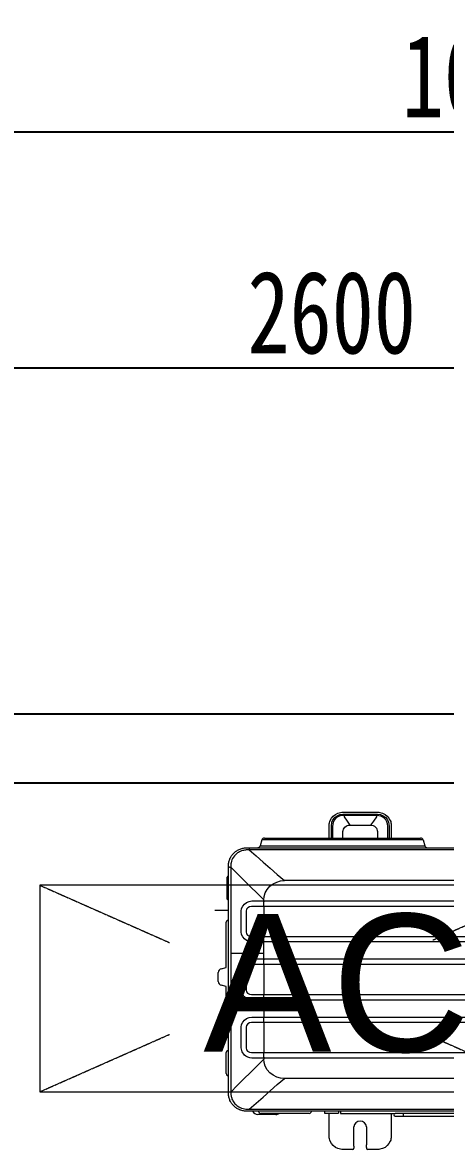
# Model space of a CAD drawing. Header units: millimetres. Extents: x -297 to 39764, y -29258 to 20315.
# Drawn here: x 11328 to 11943, y 14880 to 16518 of the extents above; entities that cross this region are included whole.
import ezdxf

# ---------------------------------------------------------------- set-up
doc = ezdxf.new("R2010")
doc.units = ezdxf.units.MM
doc.linetypes.add('DASH', pattern=[0.35, 0.25, -0.1])
doc.layers.get('Defpoints').update_dxf_attribs({"color": 250})
for name, color, linetype in [('.ZT-空调.检修口', 52, 'Continuous'), ('P-轴号.索引', 53, 'Continuous'), ('WINDOW', 4, 'Continuous')]:
    doc.layers.add(name, color=color, linetype=linetype)
doc.layers.add('ACS_DLJ_SWJ', color=9, linetype='Continuous', lineweight=0)
doc.layers.add('通风道', color=251, linetype='Continuous', lineweight=18)
doc.styles.get("Standard").update_dxf_attribs({"font": 'arial.ttf'})
doc.styles.add('文字样式', font='', dxfattribs={"width": 0.75})
doc.styles.get('文字样式').set_extended_font_data('SimSun')
doc.dimstyles.new('沈阳府1-40(轴距)', dxfattribs={"dimscale": 40, "dimtxt": 3, "dimasz": 1, "dimexe": 0.8, "dimexo": 1, "dimgap": 0.5, "dimtad": 1, "dimdec": 0, "dimrnd": 5, "dimtxsty": '文字样式', "dimblk": 'ARCHTICK', "dimcen": 1, "dimdle": 0.55, "dimclrd": 252, "dimclre": 252, "dimclrt": 53, "dimadec": 0, "dimazin": 0, "dimtfac": 1, "dimtdec": 0, "dimtix": 1, "dimtmove": 2, "dimatfit": 3, "dimfxl": 3, "dimfxlon": 1, "dimarcsym": 0})

# ---------------------------------------------------------------- blocks, each defined once
blk = doc.blocks.new('_ArchTick')
at = {"color": 0, "linetype": 'ByBlock', "const_width": 0.4}
blk.add_lwpolyline([(-0.5, -0.5), (0.5, 0.5)], dxfattribs=at)
blk = doc.blocks.new('*D94')
at = {"layer": 'Defpoints', "color": 0, "transparency": 16777216}
for p in [(17487.5, 16358.8), (6577.5, 16015.6), (17487.5, 15659.4)]:
    blk.add_point(p, dxfattribs=at)
at = {"layer": 'P-轴号.索引', "color": 252, "lineweight": -2, "transparency": 16777216}
for p, q in [((6577.5, 16238.8), (6577.5, 16390.8)), ((17487.5, 16238.8), (17487.5, 16390.8)), ((6555.5, 16358.8), (17509.5, 16358.8))]:
    blk.add_line(p, q, dxfattribs=at)
at = {"layer": 'P-轴号.索引', "color": 252, "lineweight": -2, "transparency": 16777216, "xscale": 40, "yscale": 40, "zscale": 40, "rotation": 180}
blk.add_blockref('_ArchTick', (6577.5, 16358.8), dxfattribs=at)
at = {"layer": 'P-轴号.索引', "color": 252, "lineweight": -2, "transparency": 16777216, "xscale": 40, "yscale": 40, "zscale": 40}
blk.add_blockref('_ArchTick', (17487.5, 16358.8), dxfattribs=at)
at = {"layer": 'P-轴号.索引', "color": 53, "transparency": 16777216, "insert": (12032.5, 16438.8), "char_height": 120, "attachment_point": 5, "style": '文字样式'}
blk.add_mtext('10910', dxfattribs=at)
blk = doc.blocks.new('*U4')
at = {"layer": '通风道', "linetype": 'DASH', "extrusion": (-0.00549, -0.003529, 0.999979)}
for p, q in [((0, 300, -2.7), (188.5, 216.6, -1.8)), ((571.2, 220.5, 0.1), (750, 300, 1.5)), ((0, 0, -3.7), (188.5, 83.4, -2.3)), ((571.2, 79.5, -0.4), (750, 0, 0.4))]:
    blk.add_line(p, q, dxfattribs=at)
at = {"layer": '通风道', "extrusion": (-0.00549, -0.003529, 0.999979), "elevation": -3.7}
blk.add_lwpolyline([(0, 0), (750, 0), (750, 300), (0, 300)], close=True, dxfattribs=at)
at = {"layer": '通风道'}
blk.add_text('AC', height=200, rotation=0.0004, dxfattribs=at).set_placement((237.5, 58.2))
blk = doc.blocks.new('*D81')
at = {"layer": 'Defpoints', "color": 0, "transparency": 16777216}
for p in [(13077.5, 16015.6), (10477.5, 15653.5), (13077.5, 15653.5)]:
    blk.add_point(p, dxfattribs=at)
at = {"layer": 'P-轴号.索引', "color": 252, "lineweight": -2, "transparency": 16777216}
for p, q in [((10477.5, 15895.6), (10477.5, 16047.6)), ((13077.5, 15895.6), (13077.5, 16047.6)), ((10455.5, 16015.6), (13099.5, 16015.6))]:
    blk.add_line(p, q, dxfattribs=at)
at = {"layer": 'P-轴号.索引', "color": 252, "lineweight": -2, "transparency": 16777216, "xscale": 40, "yscale": 40, "zscale": 40, "rotation": 180}
blk.add_blockref('_ArchTick', (10477.5, 16015.6), dxfattribs=at)
at = {"layer": 'P-轴号.索引', "color": 252, "lineweight": -2, "transparency": 16777216, "xscale": 40, "yscale": 40, "zscale": 40}
blk.add_blockref('_ArchTick', (13077.5, 16015.6), dxfattribs=at)
at = {"layer": 'P-轴号.索引', "color": 53, "transparency": 16777216, "insert": (11777.5, 16095.6), "char_height": 120, "attachment_point": 5, "style": '文字样式'}
blk.add_mtext('2600', dxfattribs=at)
blk = doc.blocks.new('海龍01290000')
at = {"layer": 'ACS_DLJ_SWJ', "color": 250, "lineweight": 5}
for p, q in [((-1554.6, -477.4, 0), (-1552, -474.4, 0)), ((-1552, -474.4, 0), (-1548.8, -472, 0)), ((-1549.8, -476.4, 0), (-1546.3, -473.9, 0)), ((-1548.8, -472, 0), (-1545.2, -470.2, 0)), ((-1546.3, -473.9, 0), (-1542.2, -472.3, 0)), ((-1541.7, -474.1, 0), (-1545.3, -475.5, 0)), ((-1545.2, -470.2, 0), (-1543.3, -469.6, 0)), ((-1543.3, -469.6, 0), (-1541.4, -469.2, 0)), ((-1542.2, -472.3, 0), (-1537.8, -471.8, 0)), ((-1537.8, -473.6, 0), (-1541.7, -474.1, 0)), ((-1541.4, -469.2, 0), (-1539.6, -469, 0)), ((-1539.6, -469, 0), (-1537.8, -468.9, 0)), ((-1537.8, -468.9, 0), (-1487.7, -468.9, 0)), ((-1537.8, -471.8, 0), (-1537, -471.8, 0)), ((-1537, -473.6, 0), (-1537.8, -473.6, 0)), ((-1537, -471.8, 0), (-1536.2, -471.8, 0)), ((-1536.2, -473.6, 0), (-1537, -473.6, 0)), ((-1536.2, -471.8, 0), (-1530.7, -471.8, 0)), ((-1536.2, -471.9, 0), (-1536.2, -471.8, 0)), ((-1536.2, -472.2, 0), (-1536.2, -471.9, 0)), ((-1536.2, -471.9, 0), (-1536.2, -471.9, 0)), ((-1536.2, -472.5, 0), (-1536.2, -472.2, 0)), ((-1536.2, -472.8, 0), (-1536.2, -472.5, 0)), ((-1536.2, -473, 0), (-1536.2, -472.8, 0)), ((-1536.2, -473.2, 0), (-1536.2, -473, 0)), ((-1536.2, -473.4, 0), (-1536.2, -473.2, 0)), ((-1536.2, -473.5, 0), (-1536.2, -473.4, 0)), ((-1536.2, -473.6, 0), (-1536.2, -473.5, 0)), ((-1522.8, -473.6, 0), (-1536.2, -473.6, 0)), ((-1536.2, -473.6, 0), (-1536.2, -473.6, 0)), ((-1536.2, -473.6, 0), (-1536.2, -473.7, 0)), ((-1536.2, -473.7, 0), (-1536.2, -473.8, 0)), ((-1536.2, -473.8, 0), (-1536.2, -474.1, 0)), ((-1536.2, -474.1, 0), (-1536.2, -474.4, 0)), ((-1536.2, -474.4, 0), (-1536.2, -474.8, 0)), ((-1536.2, -474.8, 0), (-1536.2, -475.3, 0)), ((-1530.7, -471.8, 0), (-1525.2, -471.8, 0)), ((-1525.2, -471.8, 0), (-1507.2, -471.8, 0)), ((-1509.3, -473.6, 0), (-1522.8, -473.6, 0)), ((-1501.3, -473.6, 0), (-1509.3, -473.6, 0)), ((-1507.2, -471.8, 0), (-1489.3, -471.8, 0)), ((-1493.3, -473.6, 0), (-1501.3, -473.6, 0)), ((-1491.3, -473.6, 0), (-1493.3, -473.6, 0)), ((-1489.3, -473.6, 0), (-1491.3, -473.6, 0)), ((-1489.3, -471.8, 0), (-1488.5, -471.8, 0)), ((-1489.3, -471.9, 0), (-1489.3, -471.8, 0)), ((-1489.3, -472.2, 0), (-1489.3, -471.9, 0)), ((-1489.3, -471.9, 0), (-1489.3, -471.9, 0)), ((-1489.3, -472.5, 0), (-1489.3, -472.2, 0)), ((-1489.3, -472.8, 0), (-1489.3, -472.5, 0)), ((-1489.3, -473, 0), (-1489.3, -472.8, 0)), ((-1489.3, -473.2, 0), (-1489.3, -473, 0)), ((-1489.3, -473.4, 0), (-1489.3, -473.2, 0)), ((-1489.3, -473.5, 0), (-1489.3, -473.4, 0)), ((-1489.3, -473.6, 0), (-1489.3, -473.5, 0)), ((-1489.3, -473.6, 0), (-1489.3, -473.6, 0)), ((-1489.3, -473.6, 0), (-1489.3, -473.7, 0)), ((-1489.3, -473.7, 0), (-1489.3, -473.8, 0)), ((-1489.3, -473.8, 0), (-1489.3, -474.1, 0)), ((-1489.3, -474.1, 0), (-1489.3, -474.4, 0)), ((-1489.3, -474.4, 0), (-1489.3, -474.8, 0)), ((-1489.3, -474.8, 0), (-1489.3, -475.3, 0)), ((-1488.5, -471.8, 0), (-1487.7, -471.8, 0)), ((-1487.7, -468.9, 0), (-1485.9, -469, 0)), ((-1487.7, -471.8, 0), (-1483.3, -472.3, 0)), ((-1485.9, -469, 0), (-1484.1, -469.2, 0)), ((-1484.1, -469.2, 0), (-1482.2, -469.6, 0)), ((-1483.3, -472.3, 0), (-1479.2, -473.9, 0)), ((-1482.2, -469.6, 0), (-1480.3, -470.2, 0)), ((-1480.3, -470.2, 0), (-1476.7, -472, 0)), ((-1479.2, -473.9, 0), (-1475.7, -476.4, 0)), ((-1476.7, -472, 0), (-1473.5, -474.4, 0)), ((-1473.5, -474.4, 0), (-1470.9, -477.4, 0)), ((-1557.8, -485.9, 0), (-1557.5, -484.2, 0)), ((-1557.8, -487.6, 0), (-1557.8, -485.9, 0)), ((-1557.8, -506.4, 0), (-1557.8, -487.6, 0)), ((-1557.5, -484.2, 0), (-1557.1, -482.5, 0)), ((-1557.1, -482.5, 0), (-1556.4, -480.7, 0)), ((-1556.4, -480.7, 0), (-1554.6, -477.4, 0)), ((-1554.7, -489.1, 0), (-1554.2, -483.5, 0)), ((-1554.7, -496.3, 0), (-1554.7, -489.1, 0)), ((-1554.2, -483.5, 0), (-1552.5, -479.7, 0)), ((-1552.2, -484, 0), (-1552.8, -489.1, 0)), ((-1552.8, -489.1, 0), (-1552.8, -491, 0)), ((-1552.8, -491, 0), (-1552.8, -492.9, 0)), ((-1552.5, -479.7, 0), (-1549.8, -476.4, 0)), ((-1550.8, -480.6, 0), (-1552.2, -484, 0)), ((-1548.4, -477.7, 0), (-1550.8, -480.6, 0)), ((-1545.3, -475.5, 0), (-1548.4, -477.7, 0)), ((-1536.2, -475.3, 0), (-1536.2, -475.8, 0)), ((-1536.2, -475.8, 0), (-1536.2, -475.8, 0)), ((-1536.2, -475.8, 0), (-1536.2, -475.8, 0)), ((-1536.2, -475.8, 0), (-1531.9, -481.8, 0)), ((-1536.2, -475.8, 0), (-1536.2, -475.8, 0)), ((-1536.2, -475.8, 0), (-1536.2, -475.8, 0)), ((-1536.2, -491.9, 0), (-1534.9, -490.4, 0)), ((-1534.9, -490.4, 0), (-1533.3, -489.2, 0)), ((-1533.3, -489.2, 0), (-1531.5, -488.3, 0)), ((-1531.9, -481.8, 0), (-1527.8, -487.6, 0)), ((-1531.5, -488.3, 0), (-1529.6, -487.8, 0)), ((-1529.6, -487.8, 0), (-1527.8, -487.6, 0)), ((-1527.8, -487.6, 0), (-1512.8, -487.6, 0)), ((-1512.8, -487.6, 0), (-1497.7, -487.6, 0)), ((-1493.6, -481.8, 0), (-1497.7, -487.6, 0)), ((-1497.7, -487.6, 0), (-1495.9, -487.8, 0)), ((-1495.9, -487.8, 0), (-1494, -488.3, 0)), ((-1494, -488.3, 0), (-1492.2, -489.2, 0)), ((-1489.3, -475.8, 0), (-1493.6, -481.8, 0)), ((-1492.2, -489.2, 0), (-1490.6, -490.4, 0)), ((-1490.6, -490.4, 0), (-1489.3, -491.9, 0)), ((-1489.3, -475.3, 0), (-1489.3, -475.8, 0)), ((-1489.3, -475.8, 0), (-1489.3, -475.8, 0)), ((-1489.3, -475.8, 0), (-1489.3, -475.8, 0)), ((-1489.3, -475.8, 0), (-1489.3, -475.8, 0)), ((-1489.3, -475.8, 0), (-1489.3, -475.8, 0)), ((-1475.7, -476.4, 0), (-1473, -479.7, 0)), ((-1473, -479.7, 0), (-1471.4, -483.5, 0)), ((-1472.7, -492.1, 0), (-1472.7, -489.1, 0)), ((-1471.4, -483.5, 0), (-1470.8, -489.1, 0)), ((-1470.9, -477.4, 0), (-1469.1, -480.7, 0)), ((-1470.8, -489.1, 0), (-1470.8, -494.3, 0)), ((-1469.1, -480.7, 0), (-1468.4, -482.5, 0)), ((-1468.4, -482.5, 0), (-1468, -484.2, 0)), ((-1468, -484.2, 0), (-1467.7, -485.9, 0)), ((-1467.7, -485.9, 0), (-1467.7, -487.6, 0)), ((-1467.7, -487.6, 0), (-1467.7, -506.4, 0)), ((-1652, -506.4, 0), (-1651.5, -506.4, 0)), ((-1651.5, -506.4, 0), (-1650, -506.4, 0)), ((-1650, -506.4, 0), (-1647.4, -506.4, 0)), ((-1647.4, -506.4, 0), (-1643.9, -506.4, 0)), ((-1643.9, -506.4, 0), (-1639.5, -506.4, 0)), ((-1639.5, -506.4, 0), (-1634.2, -506.4, 0)), ((-1634.2, -506.4, 0), (-1628.3, -506.4, 0)), ((-1628.3, -506.4, 0), (-1621.7, -506.4, 0)), ((-1621.7, -506.4, 0), (-1614.5, -506.4, 0)), ((-1614.5, -506.4, 0), (-1607, -506.4, 0)), ((-1607, -506.4, 0), (-1599.2, -506.4, 0)), ((-1599.2, -506.4, 0), (-1591.3, -506.4, 0)), ((-1591.3, -506.4, 0), (-1485.8, -506.4, 0)), ((-1554.7, -503.6, 0), (-1554.7, -496.3, 0)), ((-1554.7, -506.4, 0), (-1554.7, -503.6, 0)), ((-1552.8, -492.9, 0), (-1552.8, -506.4, 0)), ((-1537.8, -497, 0), (-1537.6, -495.3, 0)), ((-1537.8, -506.4, 0), (-1537.8, -497, 0)), ((-1537.6, -495.3, 0), (-1537.1, -493.6, 0)), ((-1537.1, -493.6, 0), (-1536.2, -491.9, 0)), ((-1489.3, -491.9, 0), (-1488.4, -493.6, 0)), ((-1488.4, -493.6, 0), (-1487.9, -495.3, 0)), ((-1487.9, -495.3, 0), (-1487.7, -497, 0)), ((-1487.7, -497, 0), (-1487.7, -506.4, 0)), ((-1485.8, -506.4, 0), (-1477.9, -506.4, 0)), ((-1477.9, -506.4, 0), (-1470.1, -506.4, 0)), ((-1472.7, -495.1, 0), (-1472.7, -492.1, 0)), ((-1472.7, -506.4, 0), (-1472.7, -495.1, 0)), ((-1470.8, -494.3, 0), (-1470.8, -499.4, 0)), ((-1470.8, -499.4, 0), (-1470.8, -506.4, 0)), ((-1470.1, -506.4, 0), (-1462.6, -506.4, 0)), ((-1462.6, -506.4, 0), (-1455.4, -506.4, 0)), ((-1455.4, -506.4, 0), (-1448.8, -506.4, 0)), ((-1448.8, -506.4, 0), (-1442.9, -506.4, 0)), ((-1442.9, -506.4, 0), (-1437.6, -506.4, 0)), ((-1437.6, -506.4, 0), (-1433.2, -506.4, 0)), ((-1433.2, -506.4, 0), (-1429.7, -506.4, 0)), ((-1429.7, -506.4, 0), (-1427.1, -506.4, 0)), ((-1427.1, -506.4, 0), (-1425.6, -506.4, 0)), ((-1425.6, -506.4, 0), (-1425.1, -506.4, 0)), ((-1692.1, -524.8, 0), (-1691, -524.1, 0)), ((-1691, -524.1, 0), (-1689.8, -523.5, 0)), ((-1689.8, -523.5, 0), (-1688.6, -522.9, 0)), ((-1688.6, -522.9, 0), (-1687.4, -522.4, 0)), ((-1687.4, -522.4, 0), (-1686.2, -522, 0)), ((-1686.2, -522, 0), (-1684.9, -521.6, 0)), ((-1684.9, -521.6, 0), (-1683.6, -521.3, 0)), ((-1683.6, -521.3, 0), (-1682.3, -521, 0)), ((-1682.3, -521, 0), (-1681, -520.8, 0)), ((-1681, -524, 0), (-1682.3, -524.3, 0)), ((-1681, -520.8, 0), (-1679.7, -520.6, 0)), ((-1679.6, -523.8, 0), (-1681, -524, 0)), ((-1679.7, -520.6, 0), (-1678.4, -520.5, 0)), ((-1678.4, -523.7, 0), (-1679.6, -523.8, 0)), ((-1678.4, -520.5, 0), (-1677.1, -520.5, 0)), ((-1677.2, -523.6, 0), (-1678.4, -523.7, 0)), ((-1676.4, -523.6, 0), (-1677.2, -523.6, 0)), ((-1677.1, -520.5, 0), (-1675.7, -520.5, 0)), ((-1675.7, -523.6, 0), (-1676.4, -523.6, 0)), ((-1675.7, -520.5, 0), (-1674.3, -520.5, 0)), ((-1675, -523.6, 0), (-1675.7, -523.6, 0)), ((-1674.2, -523.5, 0), (-1675, -523.6, 0)), ((-1674.3, -520.5, 0), (-1491.4, -520.5, 0)), ((-1674.3, -520.5, 0), (-1674.2, -520.7, 0)), ((-1674.2, -520.7, 0), (-1674.2, -521.3, 0)), ((-1674.2, -521.3, 0), (-1674.2, -522.3, 0)), ((-1674.2, -522.3, 0), (-1674.2, -523.5, 0)), ((-1674.2, -523.6, 0), (-1674.2, -523.5, 0)), ((-1674.2, -523.6, 0), (-1674.2, -523.6, 0)), ((-1430.2, -523.6, 0), (-1674.2, -523.6, 0)), ((-1674.2, -523.6, 0), (-1664.1, -532.4, 0)), ((-1655.9, -509.2, 0), (-1658.3, -517.7, 0)), ((-1658.3, -517.7, 0), (-1657.8, -517.7, 0)), ((-1657.8, -517.7, 0), (-1656, -517.7, 0)), ((-1656, -517.7, 0), (-1653.2, -517.7, 0)), ((-1655.3, -509.2, 0), (-1655.9, -509.2, 0)), ((-1653.7, -509.2, 0), (-1655.3, -509.2, 0)), ((-1651, -509.2, 0), (-1653.7, -509.2, 0)), ((-1653.2, -517.7, 0), (-1649.3, -517.7, 0)), ((-1647.2, -509.2, 0), (-1651, -509.2, 0)), ((-1649.3, -517.7, 0), (-1644.5, -517.7, 0)), ((-1642.5, -509.2, 0), (-1647.2, -509.2, 0)), ((-1644.5, -517.7, 0), (-1638.7, -517.7, 0)), ((-1637, -509.2, 0), (-1642.5, -509.2, 0)), ((-1638.7, -517.7, 0), (-1632.1, -517.7, 0)), ((-1630.6, -509.2, 0), (-1637, -509.2, 0)), ((-1632.1, -517.7, 0), (-1624.8, -517.7, 0)), ((-1623.6, -509.2, 0), (-1630.6, -509.2, 0)), ((-1624.8, -517.7, 0), (-1616.9, -517.7, 0)), ((-1616, -509.2, 0), (-1623.6, -509.2, 0)), ((-1616.9, -517.7, 0), (-1608.6, -517.7, 0)), ((-1608, -509.2, 0), (-1616, -509.2, 0)), ((-1608.6, -517.7, 0), (-1600, -517.7, 0)), ((-1599.7, -509.2, 0), (-1608, -509.2, 0)), ((-1600, -517.7, 0), (-1591.3, -517.7, 0)), ((-1591.3, -509.2, 0), (-1599.7, -509.2, 0)), ((-1485.8, -509.2, 0), (-1591.3, -509.2, 0)), ((-1591.3, -517.7, 0), (-1485.8, -517.7, 0)), ((-1491.4, -520.5, 0), (-1308.6, -520.5, 0)), ((-1477.4, -509.2, 0), (-1485.8, -509.2, 0)), ((-1485.8, -517.7, 0), (-1477.1, -517.7, 0)), ((-1469.1, -509.2, 0), (-1477.4, -509.2, 0)), ((-1477.1, -517.7, 0), (-1468.5, -517.7, 0)), ((-1461.1, -509.2, 0), (-1469.1, -509.2, 0)), ((-1468.5, -517.7, 0), (-1460.2, -517.7, 0)), ((-1453.5, -509.2, 0), (-1461.1, -509.2, 0)), ((-1460.2, -517.7, 0), (-1452.3, -517.7, 0)), ((-1446.5, -509.2, 0), (-1453.5, -509.2, 0)), ((-1452.3, -517.7, 0), (-1445, -517.7, 0)), ((-1440.1, -509.2, 0), (-1446.5, -509.2, 0)), ((-1445, -517.7, 0), (-1438.4, -517.7, 0)), ((-1434.6, -509.2, 0), (-1440.1, -509.2, 0)), ((-1438.4, -517.7, 0), (-1432.6, -517.7, 0)), ((-1429.9, -509.2, 0), (-1434.6, -509.2, 0)), ((-1432.6, -517.7, 0), (-1427.8, -517.7, 0)), ((-1186.1, -523.6, 0), (-1430.2, -523.6, 0)), ((-1426.1, -509.2, 0), (-1429.9, -509.2, 0)), ((-1427.8, -517.7, 0), (-1423.9, -517.7, 0)), ((-1423.4, -509.2, 0), (-1426.1, -509.2, 0)), ((-1423.9, -517.7, 0), (-1421.1, -517.7, 0)), ((-1421.8, -509.2, 0), (-1423.4, -509.2, 0)), ((-1421.2, -509.2, 0), (-1421.8, -509.2, 0)), ((-1421.2, -509.2, 0), (-1418.8, -517.7, 0)), ((-1421.1, -517.7, 0), (-1419.3, -517.7, 0)), ((-1419.3, -517.7, 0), (-1418.8, -517.7, 0)), ((-1703.6, -540.9, 0), (-1703.3, -539.6, 0)), ((-1703.3, -539.6, 0), (-1703, -538.5, 0)), ((-1703, -538.5, 0), (-1702.5, -537.3, 0)), ((-1702.5, -537.3, 0), (-1702.1, -536.1, 0)), ((-1702.1, -536.1, 0), (-1701.5, -535, 0)), ((-1701.5, -535, 0), (-1700.9, -533.9, 0)), ((-1700.9, -533.9, 0), (-1700.3, -532.8, 0)), ((-1700.3, -532.8, 0), (-1699.6, -531.7, 0)), ((-1699.8, -540.2, 0), (-1700.3, -542.2, 0)), ((-1699.2, -538.3, 0), (-1699.8, -540.2, 0)), ((-1699.6, -531.7, 0), (-1698.8, -530.7, 0)), ((-1698.2, -536.2, 0), (-1699.2, -538.3, 0)), ((-1698.8, -530.7, 0), (-1698, -529.7, 0)), ((-1697, -534.2, 0), (-1698.2, -536.2, 0)), ((-1698, -529.7, 0), (-1697.1, -528.8, 0)), ((-1697.1, -528.8, 0), (-1696.2, -527.9, 0)), ((-1695.4, -532.2, 0), (-1697, -534.2, 0)), ((-1696.2, -527.9, 0), (-1695.2, -527, 0)), ((-1693.6, -530.3, 0), (-1695.4, -532.2, 0)), ((-1695.2, -527, 0), (-1694.2, -526.2, 0)), ((-1694.2, -526.2, 0), (-1693.2, -525.5, 0)), ((-1692.3, -529.1, 0), (-1693.6, -530.3, 0)), ((-1693.2, -525.5, 0), (-1692.1, -524.8, 0)), ((-1690.9, -528.1, 0), (-1692.3, -529.1, 0)), ((-1689.5, -527.2, 0), (-1690.9, -528.1, 0)), ((-1688, -526.4, 0), (-1689.5, -527.2, 0)), ((-1686.5, -525.7, 0), (-1688, -526.4, 0)), ((-1685.1, -525.1, 0), (-1686.5, -525.7, 0)), ((-1683.7, -524.7, 0), (-1685.1, -525.1, 0)), ((-1682.3, -524.3, 0), (-1683.7, -524.7, 0)), ((-1664.1, -532.4, 0), (-1653.9, -541.3, 0)), ((-1704.1, -544.6, 0), (-1704, -543.3, 0)), ((-1704.1, -545.8, 0), (-1704.1, -544.6, 0)), ((-1704.1, -547.1, 0), (-1704.1, -545.8, 0)), ((-1704.1, -548.4, 0), (-1704.1, -547.1, 0)), ((-1704.1, -611, 0), (-1704.1, -548.4, 0)), ((-1704.1, -548.4, 0), (-1704.1, -548.4, 0)), ((-1704.1, -548.4, 0), (-1704, -548.4, 0)), ((-1704, -543.3, 0), (-1703.8, -542.1, 0)), ((-1704, -548.4, 0), (-1703.9, -548.4, 0)), ((-1703.9, -548.4, 0), (-1703.7, -548.4, 0)), ((-1703.8, -542.1, 0), (-1703.6, -540.9, 0)), ((-1703.7, -548.4, 0), (-1703.4, -548.4, 0)), ((-1703.4, -548.4, 0), (-1703.2, -548.4, 0)), ((-1703.2, -548.4, 0), (-1702.9, -548.4, 0)), ((-1702.9, -548.4, 0), (-1702.6, -548.5, 0)), ((-1702.6, -548.5, 0), (-1702.3, -548.5, 0)), ((-1702.3, -548.5, 0), (-1702, -548.5, 0)), ((-1702, -548.5, 0), (-1701.7, -548.5, 0)), ((-1701.7, -548.5, 0), (-1701.4, -548.5, 0)), ((-1701.4, -548.5, 0), (-1701.1, -548.5, 0)), ((-1701.1, -548.5, 0), (-1700.9, -548.5, 0)), ((-1700.8, -547.8, 0), (-1700.9, -548.4, 0)), ((-1700.9, -548.5, 0), (-1700.8, -548.5, 0)), ((-1700.7, -545.7, 0), (-1700.8, -546.4, 0)), ((-1700.8, -546.4, 0), (-1700.8, -547.1, 0)), ((-1700.8, -547.1, 0), (-1700.8, -547.8, 0)), ((-1700.8, -548.5, 0), (-1700.8, -548.5, 0)), ((-1700.8, -548.5, 0), (-1691.4, -558, 0)), ((-1700.8, -548.5, 0), (-1700.8, -611, 0)), ((-1700.6, -543.9, 0), (-1700.7, -545.7, 0)), ((-1700.3, -542.2, 0), (-1700.6, -543.9, 0)), ((-1653.9, -541.3, 0), (-1643.6, -550.2, 0)), ((-1643.6, -550.2, 0), (-1633.3, -559.3, 0)), ((-1706.1, -563.7, 0), (-1706.1, -563.1, 0)), ((-1706.1, -565.6, 0), (-1706.1, -563.7, 0)), ((-1706.1, -568.5, 0), (-1706.1, -565.6, 0)), ((-1706.1, -572.2, 0), (-1706.1, -568.5, 0)), ((-1706.1, -576.3, 0), (-1706.1, -572.2, 0)), ((-1705, -561.7, 0), (-1704.5, -561.6, 0)), ((-1691.4, -558, 0), (-1681.9, -567.5, 0)), ((-1681.9, -567.5, 0), (-1672.3, -577.1, 0)), ((-1644.2, -576.5, 0), (-1639.4, -572.9, 0)), ((-1639.4, -572.9, 0), (-1634, -570.3, 0)), ((-1634, -570.3, 0), (-1628.4, -568.8, 0)), ((-1633.3, -559.3, 0), (-1623, -568.3, 0)), ((-1628.4, -568.8, 0), (-1623, -568.3, 0)), ((-1404.5, -568.3, 0), (-1623, -568.3, 0)), ((-1186.1, -568.3, 0), (-1404.5, -568.3, 0)), ((-1706.1, -581.9, 0), (-1706.1, -576.3, 0)), ((-1706.1, -586, 0), (-1706.1, -581.9, 0)), ((-1706.1, -589.6, 0), (-1706.1, -586, 0)), ((-1706.1, -592.6, 0), (-1706.1, -589.6, 0)), ((-1672.3, -577.1, 0), (-1662.7, -586.7, 0)), ((-1662.7, -586.7, 0), (-1653, -596.4, 0)), ((-1652.5, -591.3, 0), (-1650.9, -586.1, 0)), ((-1650.9, -586.1, 0), (-1648.1, -581, 0)), ((-1648.1, -581, 0), (-1644.2, -576.5, 0)), ((-1706.1, -594.4, 0), (-1706.1, -592.6, 0)), ((-1706.1, -595.1, 0), (-1706.1, -594.4, 0)), ((-1705, -596.4, 0), (-1704.5, -596.6, 0)), ((-1685.1, -608.9, 0), (-1683.6, -605.3, 0)), ((-1683.6, -605.3, 0), (-1681.1, -602.3, 0)), ((-1681.1, -602.3, 0), (-1677.9, -600, 0)), ((-1677.9, -600, 0), (-1674.2, -598.5, 0)), ((-1674.2, -598.5, 0), (-1670.2, -597.9, 0)), ((-1671, -605.8, 0), (-1673.9, -606.4, 0)), ((-1662, -605.8, 0), (-1671, -605.8, 0)), ((-1670.2, -597.9, 0), (-1667.9, -597.9, 0)), ((-1667.9, -597.9, 0), (-1665.6, -597.9, 0)), ((-1665.6, -597.9, 0), (-1663.4, -597.9, 0)), ((-1663.4, -597.9, 0), (-1661.1, -597.9, 0)), ((-1653, -605.8, 0), (-1662, -605.8, 0)), ((-1661.1, -597.9, 0), (-1658.8, -597.9, 0)), ((-1658.8, -597.9, 0), (-1656.5, -597.9, 0)), ((-1656.5, -597.9, 0), (-1654.8, -597.9, 0)), ((-1654.8, -597.9, 0), (-1653, -597.9, 0)), ((-1653, -596.4, 0), (-1652.5, -591.3, 0)), ((-1653, -597.1, 0), (-1653, -596.4, 0)), ((-1653, -597.9, 0), (-1653, -597.1, 0)), ((-1653, -597.9, 0), (-1653, -598.6, 0)), ((-1653, -597.9, 0), (-715.2, -597.9, 0)), ((-1653, -598.6, 0), (-1653, -599.2, 0)), ((-1653, -601.2, 0), (-1653, -599.2, 0)), ((-1653, -603.2, 0), (-1653, -601.2, 0)), ((-1653, -604.4, 0), (-1653, -603.2, 0)), ((-1653, -605.8, 0), (-1653, -604.4, 0)), ((-715.2, -605.8, 0), (-1653, -605.8, 0)), ((-1653, -605.8, 0), (-1653, -649.6, 0)), ((-1704.1, -673.6, 0), (-1704.1, -611, 0)), ((-1700.8, -611, 0), (-1700.8, -673.6, 0)), ((-1685.7, -612.7, 0), (-1685.1, -608.9, 0)), ((-1685.7, -618.3, 0), (-1685.7, -612.7, 0)), ((-1685.7, -624, 0), (-1685.7, -618.3, 0)), ((-1678.1, -610, 0), (-1678.7, -612.7, 0)), ((-1678.7, -612.7, 0), (-1678.7, -642.7, 0)), ((-1676.3, -607.8, 0), (-1678.1, -610, 0)), ((-1673.9, -606.4, 0), (-1676.3, -607.8, 0)), ((-1707.6, -629.2, 0), (-1707.6, -628.7, 0)), ((-1707.6, -630.7, 0), (-1707.6, -629.2, 0)), ((-1707.6, -633, 0), (-1707.6, -630.7, 0)), ((-1707.6, -636, 0), (-1707.6, -633, 0)), ((-1707.6, -639.5, 0), (-1707.6, -636, 0)), ((-1685.7, -631.5, 0), (-1685.7, -624, 0)), ((-1685.7, -638.9, 0), (-1685.7, -631.5, 0)), ((-1707.6, -643.2, 0), (-1707.6, -639.5, 0)), ((-1707.6, -694.7, 0), (-1707.6, -643.2, 0)), ((-1685.7, -640.8, 0), (-1685.7, -638.9, 0)), ((-1685.7, -642.7, 0), (-1685.7, -640.8, 0)), ((-1685.1, -646.5, 0), (-1685.7, -642.7, 0)), ((-1683.6, -650, 0), (-1685.1, -646.5, 0)), ((-1681.1, -653.1, 0), (-1683.6, -650, 0)), ((-1678, -655.4, 0), (-1681.1, -653.1, 0)), ((-1678.7, -642.7, 0), (-1678.1, -645.4, 0)), ((-1678.1, -645.4, 0), (-1676.4, -647.6, 0)), ((-1676.4, -647.6, 0), (-1673.9, -649, 0)), ((-1673.9, -649, 0), (-1671, -649.6, 0)), ((-1671, -649.6, 0), (-1662, -649.6, 0)), ((-1662, -649.6, 0), (-1653, -649.6, 0)), ((-1653, -651, 0), (-1653, -649.6, 0)), ((-1653, -649.6, 0), (-715.2, -649.6, 0)), ((-1653, -652.2, 0), (-1653, -651, 0)), ((-1653, -654.2, 0), (-1653, -652.2, 0)), ((-1653, -656.2, 0), (-1653, -654.2, 0)), ((-1674.3, -656.9, 0), (-1678, -655.4, 0)), ((-1670.2, -657.5, 0), (-1674.3, -656.9, 0)), ((-1667.9, -657.5, 0), (-1670.2, -657.5, 0)), ((-1665.6, -657.5, 0), (-1667.9, -657.5, 0)), ((-1663.4, -657.5, 0), (-1665.6, -657.5, 0)), ((-1661.1, -657.5, 0), (-1663.4, -657.5, 0)), ((-1658.8, -657.5, 0), (-1661.1, -657.5, 0)), ((-1656.5, -657.5, 0), (-1658.8, -657.5, 0)), ((-1654.8, -657.5, 0), (-1656.5, -657.5, 0)), ((-1653, -657.5, 0), (-1654.8, -657.5, 0)), ((-1653, -656.2, 0), (-1653, -656.8, 0)), ((-1653, -656.8, 0), (-1653, -657.5, 0)), ((-1653, -665.6, 0), (-1653, -657.5, 0)), ((-715.2, -657.5, 0), (-1653, -657.5, 0)), ((-1653, -673.6, 0), (-1653, -665.6, 0)), ((-1704.1, -712, 0), (-1704.1, -673.6, 0)), ((-1700.8, -673.6, 0), (-1697.7, -673.6, 0)), ((-1700.8, -673.6, 0), (-1700.8, -712, 0)), ((-1697.7, -673.6, 0), (-1694.6, -673.6, 0)), ((-1694.6, -673.6, 0), (-1691.7, -673.6, 0)), ((-1691.7, -673.6, 0), (-1688.7, -673.6, 0)), ((-1688.7, -673.6, 0), (-1685.8, -673.6, 0)), ((-1685.8, -673.6, 0), (-1683, -673.6, 0)), ((-1683.6, -689.7, 0), (-1681.1, -686.7, 0)), ((-1683, -673.6, 0), (-1680.2, -673.6, 0)), ((-1681.1, -686.7, 0), (-1676.1, -683.5, 0)), ((-1680.2, -673.6, 0), (-1677.4, -673.6, 0)), ((-1677.4, -673.6, 0), (-1674.8, -673.6, 0)), ((-1676.1, -683.5, 0), (-1670.2, -682.2, 0)), ((-1674.8, -673.6, 0), (-1672.2, -673.6, 0)), ((-1672.2, -673.6, 0), (-1669.6, -673.6, 0)), ((-1670.2, -682.2, 0), (-1667.9, -682.2, 0)), ((-1669.6, -673.6, 0), (-1667.1, -673.6, 0)), ((-1667.9, -682.2, 0), (-1665.6, -682.2, 0)), ((-1667.1, -673.6, 0), (-1664.6, -673.6, 0)), ((-1665.6, -682.2, 0), (-1663.4, -682.2, 0)), ((-1664.6, -673.6, 0), (-1662.2, -673.6, 0)), ((-1663.4, -682.2, 0), (-1661.1, -682.2, 0)), ((-1662.2, -673.6, 0), (-1659.8, -673.6, 0)), ((-1661.1, -682.2, 0), (-1658.8, -682.2, 0)), ((-1659.8, -673.6, 0), (-1657.5, -673.6, 0)), ((-1658.8, -682.2, 0), (-1656.5, -682.2, 0)), ((-1657.5, -673.6, 0), (-1655.3, -673.6, 0)), ((-1656.5, -682.2, 0), (-1654.8, -682.2, 0)), ((-1655.3, -673.6, 0), (-1653, -673.6, 0)), ((-1654.8, -682.2, 0), (-1653, -682.2, 0)), ((-1653, -682.2, 0), (-1653, -673.6, 0)), ((-1653, -677.9, 0), (-1653, -673.6, 0)), ((-1653, -682.2, 0), (-1653, -677.9, 0)), ((-1653, -682.2, 0), (-1653, -683, 0)), ((-1653, -682.2, 0), (-715.2, -682.2, 0)), ((-1653, -683, 0), (-1653, -683.6, 0)), ((-1653, -685.5, 0), (-1653, -683.6, 0)), ((-1653, -687.5, 0), (-1653, -685.5, 0)), ((-1653, -688.8, 0), (-1653, -687.5, 0)), ((-1719.1, -715.1, 0), (-1719.1, -701.7, 0)), ((-1714.8, -696.5, 0), (-1707.6, -694.7, 0)), ((-1685.7, -697.1, 0), (-1685.1, -693.2, 0)), ((-1685.7, -702.7, 0), (-1685.7, -697.1, 0)), ((-1685.7, -708.3, 0), (-1685.7, -702.7, 0)), ((-1685.1, -693.2, 0), (-1683.6, -689.7, 0)), ((-1678.1, -694.4, 0), (-1678.7, -697, 0)), ((-1678.7, -697, 0), (-1678.7, -727, 0)), ((-1676.3, -692.1, 0), (-1678.1, -694.4, 0)), ((-1673.9, -690.7, 0), (-1676.3, -692.1, 0)), ((-1671, -690.2, 0), (-1673.9, -690.7, 0)), ((-1662, -690.2, 0), (-1671, -690.2, 0)), ((-1653, -690.2, 0), (-1662, -690.2, 0)), ((-1653, -690.2, 0), (-1653, -688.8, 0)), ((-715.2, -690.2, 0), (-1653, -690.2, 0)), ((-1653, -690.2, 0), (-1653, -733.9, 0)), ((-1707.6, -722.2, 0), (-1714.8, -720.4, 0)), ((-1704.1, -750.5, 0), (-1704.1, -712, 0)), ((-1700.8, -712, 0), (-1700.8, -750.5, 0)), ((-1685.7, -715.8, 0), (-1685.7, -708.3, 0)), ((-1685.7, -723.3, 0), (-1685.7, -715.8, 0)), ((-1707.6, -773.7, 0), (-1707.6, -722.2, 0)), ((-1685.7, -725.2, 0), (-1685.7, -723.3, 0)), ((-1685.7, -727, 0), (-1685.7, -725.2, 0)), ((-1685.1, -730.8, 0), (-1685.7, -727, 0)), ((-1683.6, -734.4, 0), (-1685.1, -730.8, 0)), ((-1681.1, -737.4, 0), (-1683.6, -734.4, 0)), ((-1678.7, -727, 0), (-1678.1, -729.7, 0)), ((-1678.1, -729.7, 0), (-1676.4, -731.9, 0)), ((-1676.4, -731.9, 0), (-1673.9, -733.4, 0)), ((-1673.9, -733.4, 0), (-1671, -733.9, 0)), ((-1671, -733.9, 0), (-1662, -733.9, 0)), ((-1662, -733.9, 0), (-1653, -733.9, 0)), ((-1653, -735.3, 0), (-1653, -733.9, 0)), ((-1653, -733.9, 0), (-715.2, -733.9, 0)), ((-1653, -736.6, 0), (-1653, -735.3, 0)), ((-1653, -738.5, 0), (-1653, -736.6, 0)), ((-1704.1, -813.1, 0), (-1704.1, -750.5, 0)), ((-1700.8, -750.5, 0), (-1700.8, -813, 0)), ((-1697.4, -750.5, 0), (-1700.8, -750.5, 0)), ((-1693.9, -750.5, 0), (-1697.4, -750.5, 0)), ((-1690.6, -750.5, 0), (-1693.9, -750.5, 0)), ((-1687.2, -750.5, 0), (-1690.6, -750.5, 0)), ((-1684.1, -750.5, 0), (-1687.2, -750.5, 0)), ((-1680.9, -750.5, 0), (-1684.1, -750.5, 0)), ((-1678, -739.7, 0), (-1681.1, -737.4, 0)), ((-1677.8, -750.5, 0), (-1680.9, -750.5, 0)), ((-1674.3, -741.2, 0), (-1678, -739.7, 0)), ((-1674.8, -750.5, 0), (-1677.8, -750.5, 0)), ((-1671.9, -750.5, 0), (-1674.8, -750.5, 0)), ((-1670.2, -741.9, 0), (-1674.3, -741.2, 0)), ((-1668.9, -750.5, 0), (-1671.9, -750.5, 0)), ((-1667.9, -741.9, 0), (-1670.2, -741.9, 0)), ((-1666.2, -750.5, 0), (-1668.9, -750.5, 0)), ((-1665.6, -741.9, 0), (-1667.9, -741.9, 0)), ((-1663.4, -750.5, 0), (-1666.2, -750.5, 0)), ((-1663.4, -741.9, 0), (-1665.6, -741.9, 0)), ((-1661.1, -741.9, 0), (-1663.4, -741.9, 0)), ((-1660.7, -750.5, 0), (-1663.4, -750.5, 0)), ((-1658.8, -741.9, 0), (-1661.1, -741.9, 0)), ((-1658.1, -750.5, 0), (-1660.7, -750.5, 0)), ((-1656.5, -741.9, 0), (-1658.8, -741.9, 0)), ((-1655.6, -750.5, 0), (-1658.1, -750.5, 0)), ((-1654.8, -741.9, 0), (-1656.5, -741.9, 0)), ((-1653, -750.5, 0), (-1655.6, -750.5, 0)), ((-1653, -741.9, 0), (-1654.8, -741.9, 0)), ((-1653, -740.5, 0), (-1653, -738.5, 0)), ((-1653, -740.5, 0), (-1653, -741.1, 0)), ((-1653, -741.1, 0), (-1653, -741.9, 0)), ((-1653, -741.9, 0), (-1653, -746.2, 0)), ((-715.2, -741.9, 0), (-1653, -741.9, 0)), ((-1653, -750.5, 0), (-1653, -742.1, 0)), ((-1653, -746.2, 0), (-1653, -750.5, 0)), ((-1653, -750.5, 0), (-1653, -758.5, 0)), ((-1681.1, -771, 0), (-1677.9, -768.7, 0)), ((-1677.9, -768.7, 0), (-1674.2, -767.2, 0)), ((-1674.2, -767.2, 0), (-1670.2, -766.6, 0)), ((-1670.2, -766.6, 0), (-1667.9, -766.6, 0)), ((-1667.9, -766.6, 0), (-1665.6, -766.6, 0)), ((-1665.6, -766.6, 0), (-1663.4, -766.6, 0)), ((-1663.4, -766.6, 0), (-1661.1, -766.6, 0)), ((-1661.1, -766.6, 0), (-1658.8, -766.6, 0)), ((-1658.8, -766.6, 0), (-1656.5, -766.6, 0)), ((-1656.5, -766.6, 0), (-1654.8, -766.6, 0)), ((-1654.8, -766.6, 0), (-1653, -766.6, 0)), ((-1653, -758.5, 0), (-1653, -766.6, 0)), ((-1653, -766.6, 0), (-1653, -767.3, 0)), ((-1653, -766.6, 0), (-715.2, -766.6, 0)), ((-1653, -767.3, 0), (-1653, -767.9, 0)), ((-1653, -769.9, 0), (-1653, -767.9, 0)), ((-1707.6, -777.4, 0), (-1707.6, -773.7, 0)), ((-1707.6, -780.9, 0), (-1707.6, -777.4, 0)), ((-1707.6, -783.9, 0), (-1707.6, -780.9, 0)), ((-1707.6, -786.2, 0), (-1707.6, -783.9, 0)), ((-1707.6, -787.7, 0), (-1707.6, -786.2, 0)), ((-1685.7, -781.4, 0), (-1685.1, -777.6, 0)), ((-1685.7, -787, 0), (-1685.7, -781.4, 0)), ((-1685.1, -777.6, 0), (-1683.6, -774, 0)), ((-1683.6, -774, 0), (-1681.1, -771, 0)), ((-1678.1, -778.7, 0), (-1678.7, -781.4, 0)), ((-1678.7, -781.4, 0), (-1678.7, -811.4, 0)), ((-1676.3, -776.5, 0), (-1678.1, -778.7, 0)), ((-1673.9, -775, 0), (-1676.3, -776.5, 0)), ((-1671, -774.5, 0), (-1673.9, -775, 0)), ((-1662, -774.5, 0), (-1671, -774.5, 0)), ((-1653, -774.5, 0), (-1662, -774.5, 0)), ((-1653, -771.9, 0), (-1653, -769.9, 0)), ((-1653, -773.1, 0), (-1653, -771.9, 0)), ((-1653, -774.5, 0), (-1653, -773.1, 0)), ((-715.2, -774.5, 0), (-1653, -774.5, 0)), ((-1653, -774.5, 0), (-1653, -818.2, 0)), ((-1707.6, -788.1, 0), (-1707.6, -787.7, 0)), ((-1685.7, -792.6, 0), (-1685.7, -787, 0)), ((-1685.7, -800.1, 0), (-1685.7, -792.6, 0)), ((-1685.7, -807.6, 0), (-1685.7, -800.1, 0)), ((-1707.6, -818.9, 0), (-1707.6, -818.2, 0)), ((-1707.6, -820.8, 0), (-1707.6, -818.9, 0)), ((-1704.1, -875.7, 0), (-1704.1, -813.1, 0)), ((-1700.8, -813, 0), (-1700.8, -875.6, 0)), ((-1685.7, -809.5, 0), (-1685.7, -807.6, 0)), ((-1685.7, -811.4, 0), (-1685.7, -809.5, 0)), ((-1684.5, -817, 0), (-1685.7, -811.4, 0)), ((-1681.1, -821.8, 0), (-1684.5, -817, 0)), ((-1678.7, -811.4, 0), (-1678.1, -814.1, 0)), ((-1678.1, -814.1, 0), (-1676.4, -816.3, 0)), ((-1676.4, -816.3, 0), (-1673.9, -817.7, 0)), ((-1673.9, -817.7, 0), (-1671, -818.2, 0)), ((-1671, -818.2, 0), (-1662, -818.2, 0)), ((-1662, -818.2, 0), (-1653, -818.2, 0)), ((-1653, -819.7, 0), (-1653, -818.2, 0)), ((-1653, -818.2, 0), (-715.2, -818.2, 0)), ((-1707.6, -823.8, 0), (-1707.6, -820.8, 0)), ((-1707.6, -827.6, 0), (-1707.6, -823.8, 0)), ((-1707.6, -831.8, 0), (-1707.6, -827.6, 0)), ((-1707.6, -835.2, 0), (-1707.6, -831.8, 0)), ((-1707.6, -839.4, 0), (-1707.6, -835.2, 0)), ((-1678.8, -823.6, 0), (-1681.1, -821.8, 0)), ((-1676.1, -825, 0), (-1678.8, -823.6, 0)), ((-1673.2, -825.8, 0), (-1676.1, -825, 0)), ((-1670.2, -826.2, 0), (-1673.2, -825.8, 0)), ((-1667.9, -826.2, 0), (-1670.2, -826.2, 0)), ((-1665.6, -826.2, 0), (-1667.9, -826.2, 0)), ((-1663.4, -826.2, 0), (-1665.6, -826.2, 0)), ((-1661.1, -826.2, 0), (-1663.4, -826.2, 0)), ((-1662.7, -837.4, 0), (-1653, -827.7, 0)), ((-1658.8, -826.2, 0), (-1661.1, -826.2, 0)), ((-1656.5, -826.2, 0), (-1658.8, -826.2, 0)), ((-1654.8, -826.2, 0), (-1656.5, -826.2, 0)), ((-1653, -826.2, 0), (-1654.8, -826.2, 0)), ((-1653, -820.9, 0), (-1653, -819.7, 0)), ((-1653, -822.9, 0), (-1653, -820.9, 0)), ((-1653, -824.9, 0), (-1653, -822.9, 0)), ((-1653, -824.9, 0), (-1653, -825.5, 0)), ((-1653, -825.5, 0), (-1653, -826.2, 0)), ((-1653, -826.2, 0), (-1653, -826.9, 0)), ((-715.2, -826.2, 0), (-1653, -826.2, 0)), ((-1653, -826.9, 0), (-1653, -827.7, 0)), ((-1652.5, -832.8, 0), (-1653, -827.7, 0)), ((-1650.9, -838, 0), (-1652.5, -832.8, 0)), ((-1707.6, -843.2, 0), (-1707.6, -839.4, 0)), ((-1707.6, -846.2, 0), (-1707.6, -843.2, 0)), ((-1707.6, -848.1, 0), (-1707.6, -846.2, 0)), ((-1707.6, -848.8, 0), (-1707.6, -848.1, 0)), ((-1681.9, -856.6, 0), (-1672.3, -847, 0)), ((-1672.3, -847, 0), (-1662.7, -837.4, 0)), ((-1648.1, -843.1, 0), (-1650.9, -838, 0)), ((-1644.2, -847.6, 0), (-1648.1, -843.1, 0)), ((-1639.4, -851.2, 0), (-1644.2, -847.6, 0)), ((-1634, -853.8, 0), (-1639.4, -851.2, 0)), ((-1700.8, -875.6, 0), (-1691.4, -866.1, 0)), ((-1691.4, -866.1, 0), (-1681.9, -856.6, 0)), ((-1643.6, -873.8, 0), (-1633.3, -864.8, 0)), ((-1628.4, -855.3, 0), (-1634, -853.8, 0)), ((-1633.3, -864.8, 0), (-1623, -855.8, 0)), ((-1623, -855.8, 0), (-1628.4, -855.3, 0)), ((-1404.5, -855.8, 0), (-1623, -855.8, 0)), ((-1186.1, -855.8, 0), (-1404.5, -855.8, 0)), ((-1704.1, -877, 0), (-1704.1, -875.7, 0)), ((-1704.1, -878.3, 0), (-1704.1, -877, 0)), ((-1704.1, -879.5, 0), (-1704.1, -878.3, 0)), ((-1704, -880.8, 0), (-1704.1, -879.5, 0)), ((-1703.8, -882, 0), (-1704, -880.8, 0)), ((-1703.6, -883.2, 0), (-1703.8, -882, 0)), ((-1703.3, -884.4, 0), (-1703.6, -883.2, 0)), ((-1703, -885.6, 0), (-1703.3, -884.4, 0)), ((-1700.9, -875.7, 0), (-1700.8, -876.3, 0)), ((-1700.8, -876.3, 0), (-1700.8, -877, 0)), ((-1700.8, -877, 0), (-1700.8, -877.7, 0)), ((-1700.8, -877.7, 0), (-1700.7, -878.4, 0)), ((-1700.7, -878.4, 0), (-1700.7, -879.6, 0)), ((-1700.7, -879.6, 0), (-1700.5, -880.7, 0)), ((-1700.5, -880.7, 0), (-1700.3, -881.9, 0)), ((-1700.3, -881.9, 0), (-1700, -883.2, 0)), ((-1700, -883.2, 0), (-1699.6, -884.5, 0)), ((-1699.6, -884.5, 0), (-1699.2, -885.8, 0)), ((-1664.1, -891.7, 0), (-1653.9, -882.8, 0)), ((-1653.9, -882.8, 0), (-1643.6, -873.8, 0)), ((-1702.5, -886.8, 0), (-1703, -885.6, 0)), ((-1702.1, -888, 0), (-1702.5, -886.8, 0)), ((-1701.5, -889.1, 0), (-1702.1, -888, 0)), ((-1700.9, -890.2, 0), (-1701.5, -889.1, 0)), ((-1700.3, -891.3, 0), (-1700.9, -890.2, 0)), ((-1699.6, -892.3, 0), (-1700.3, -891.3, 0)), ((-1698.8, -893.4, 0), (-1699.6, -892.3, 0)), ((-1699.2, -885.8, 0), (-1698.6, -887.2, 0)), ((-1698, -894.3, 0), (-1698.8, -893.4, 0)), ((-1698.6, -887.2, 0), (-1697.8, -888.5, 0)), ((-1697.1, -895.3, 0), (-1698, -894.3, 0)), ((-1697.8, -888.5, 0), (-1697, -889.9, 0)), ((-1696.2, -896.2, 0), (-1697.1, -895.3, 0)), ((-1697, -889.9, 0), (-1696, -891.2, 0)), ((-1695.2, -897, 0), (-1696.2, -896.2, 0)), ((-1696, -891.2, 0), (-1694.9, -892.5, 0)), ((-1694.2, -897.9, 0), (-1695.2, -897, 0)), ((-1694.9, -892.5, 0), (-1693.6, -893.8, 0)), ((-1693.2, -898.6, 0), (-1694.2, -897.9, 0)), ((-1693.6, -893.8, 0), (-1691.6, -895.5, 0)), ((-1692.1, -899.3, 0), (-1693.2, -898.6, 0)), ((-1691, -900, 0), (-1692.1, -899.3, 0)), ((-1691.6, -895.5, 0), (-1689.4, -896.9, 0)), ((-1689.8, -900.6, 0), (-1691, -900, 0)), ((-1688.6, -901.2, 0), (-1689.8, -900.6, 0)), ((-1689.4, -896.9, 0), (-1687.3, -898.1, 0)), ((-1687.3, -898.1, 0), (-1685.1, -899, 0)), ((-1685.1, -899, 0), (-1683, -899.6, 0)), ((-1683, -899.6, 0), (-1680.9, -900, 0)), ((-1680.9, -900, 0), (-1679.1, -900.3, 0)), ((-1679.1, -900.3, 0), (-1677.2, -900.4, 0)), ((-1677.2, -900.4, 0), (-1676.4, -900.5, 0)), ((-1676.4, -900.5, 0), (-1675.7, -900.5, 0)), ((-1675.7, -900.5, 0), (-1675, -900.5, 0)), ((-1675, -900.5, 0), (-1674.2, -900.6, 0)), ((-1674.2, -900.5, 0), (-1664.1, -891.7, 0)), ((-1674.2, -900.6, 0), (-1674.2, -900.5, 0)), ((-1674.2, -900.5, 0), (-1674.2, -900.5, 0)), ((-1674.2, -900.5, 0), (-1430.2, -900.5, 0)), ((-1430.2, -900.5, 0), (-1186.1, -900.5, 0)), ((-1687.4, -901.7, 0), (-1688.6, -901.2, 0)), ((-1686.2, -902.1, 0), (-1687.4, -901.7, 0)), ((-1684.9, -902.5, 0), (-1686.2, -902.1, 0)), ((-1683.6, -902.8, 0), (-1684.9, -902.5, 0)), ((-1682.3, -903.1, 0), (-1683.6, -902.8, 0)), ((-1681, -903.3, 0), (-1682.3, -903.1, 0)), ((-1679.7, -903.5, 0), (-1681, -903.3, 0)), ((-1678.4, -903.6, 0), (-1679.7, -903.5, 0)), ((-1677.1, -903.6, 0), (-1678.4, -903.6, 0)), ((-1675.6, -903.6, 0), (-1677.1, -903.6, 0)), ((-1674.3, -903.6, 0), (-1675.6, -903.6, 0)), ((-1430.2, -903.6, 0), (-1674.3, -903.6, 0)), ((-1635.4, -908.3, 0), (-1661.4, -908.3, 0)), ((-1656.4, -906.9, 0), (-1657.1, -906.9, 0)), ((-1654.4, -906.9, 0), (-1656.4, -906.9, 0)), ((-1651.3, -906.9, 0), (-1654.4, -906.9, 0)), ((-1647.4, -906.9, 0), (-1651.3, -906.9, 0)), ((-1643, -906.9, 0), (-1647.4, -906.9, 0)), ((-1601.2, -906.9, 0), (-1643, -906.9, 0)), ((-1596.8, -906.9, 0), (-1601.2, -906.9, 0)), ((-1592.9, -906.9, 0), (-1596.8, -906.9, 0)), ((-1589.8, -906.9, 0), (-1592.9, -906.9, 0)), ((-1587.8, -906.9, 0), (-1589.8, -906.9, 0)), ((-1587.1, -906.9, 0), (-1587.8, -906.9, 0)), ((-1564.8, -903.6, 0), (-1564.8, -906.4, 0)), ((-1564.8, -906.4, 0), (-1564.1, -906.4, 0)), ((-1564.1, -906.4, 0), (-1562.4, -906.4, 0)), ((-1562.4, -906.4, 0), (-1544.3, -906.4, 0)), ((-1557.8, -940.3, 0), (-1557.8, -906.4, 0)), ((-1544.3, -903.6, 0), (-1544.3, -905, 0)), ((-1544.3, -905, 0), (-1544.3, -906.4, 0)), ((-1541.4, -906.9, 0), (-1462.1, -906.9, 0)), ((-1541.3, -903.8, 0), (-1541.3, -905, 0)), ((-1541.3, -905, 0), (-1541.3, -906.2, 0)), ((-1541.3, -906.2, 0), (-1541.3, -906.7, 0)), ((-1541.3, -906.7, 0), (-1541.3, -906.9, 0)), ((-1467.7, -906.9, 0), (-1467.7, -940.3, 0)), ((-1461.5, -906.9, 0), (-1462.1, -906.9, 0)), ((-1462.1, -910.6, 0), (-1461.5, -910.6, 0)), ((-1459.8, -906.9, 0), (-1461.5, -906.9, 0)), ((-1461.5, -910.6, 0), (-1459.8, -910.6, 0)), ((-1457.2, -906.9, 0), (-1459.8, -906.9, 0)), ((-1459.8, -910.6, 0), (-1457.2, -910.6, 0)), ((-1453.8, -906.9, 0), (-1457.2, -906.9, 0)), ((-1457.2, -910.6, 0), (-1453.8, -910.6, 0)), ((-1450.1, -906.9, 0), (-1453.8, -906.9, 0)), ((-1453.8, -910.6, 0), (-1450.1, -910.6, 0)), ((-1450.1, -906.9, 0), (-1450.1, -907.4, 0)), ((-1343.9, -906.9, 0), (-1450.1, -906.9, 0)), ((-1450.1, -907.4, 0), (-1450.1, -908.8, 0)), ((-1450.1, -908.8, 0), (-1450.1, -910.1, 0)), ((-1450.1, -910.1, 0), (-1450.1, -910.6, 0)), ((-1450.1, -910.6, 0), (-1343.9, -910.6, 0)), ((-1186.1, -903.6, 0), (-1430.2, -903.6, 0)), ((-1521.8, -940.3, 0), (-1521.8, -926.2, 0)), ((-1503.7, -926.2, 0), (-1503.7, -940.3, 0)), ((-1557.8, -942, 0), (-1557.8, -940.3, 0)), ((-1557.5, -943.7, 0), (-1557.8, -942, 0)), ((-1557.1, -945.4, 0), (-1557.5, -943.7, 0)), ((-1556.4, -947.2, 0), (-1557.1, -945.4, 0)), ((-1554.6, -950.5, 0), (-1556.4, -947.2, 0)), ((-1521.8, -946.3, 0), (-1521.8, -940.3, 0)), ((-1521.8, -952.1, 0), (-1521.8, -946.3, 0)), ((-1503.7, -940.3, 0), (-1503.7, -946.2, 0)), ((-1503.7, -946.2, 0), (-1503.7, -952.1, 0)), ((-1469.1, -947.2, 0), (-1470.9, -950.5, 0)), ((-1468.4, -945.4, 0), (-1469.1, -947.2, 0)), ((-1468, -943.7, 0), (-1468.4, -945.4, 0)), ((-1467.7, -942, 0), (-1468, -943.7, 0)), ((-1467.7, -940.3, 0), (-1467.7, -942, 0)), ((-1552, -953.5, 0), (-1554.6, -950.5, 0)), ((-1548.8, -956, 0), (-1552, -953.5, 0)), ((-1545.2, -957.7, 0), (-1548.8, -956, 0)), ((-1543.3, -958.3, 0), (-1545.2, -957.7, 0)), ((-1541.4, -958.7, 0), (-1543.3, -958.3, 0)), ((-1539.6, -958.9, 0), (-1541.4, -958.7, 0)), ((-1537.8, -959, 0), (-1539.6, -958.9, 0)), ((-1523.8, -959, 0), (-1537.8, -959, 0)), ((-1521.8, -953.5, 0), (-1521.8, -952.1, 0)), ((-1521.8, -954.3, 0), (-1521.8, -953.5, 0)), ((-1521.8, -954.3, 0), (-1521.8, -954.4, 0)), ((-1521.8, -954.3, 0), (-1521.8, -954.3, 0)), ((-1521.8, -954.3, 0), (-1521.8, -954.3, 0)), ((-1521.8, -954.4, 0), (-1521.8, -954.6, 0)), ((-1521.8, -954.6, 0), (-1521.8, -954.8, 0)), ((-1521.8, -954.8, 0), (-1521.8, -955, 0)), ((-1521.8, -955, 0), (-1521.8, -955.3, 0)), ((-1521.8, -955.3, 0), (-1521.8, -955.5, 0)), ((-1521.8, -955.5, 0), (-1521.8, -955.8, 0)), ((-1521.8, -955.8, 0), (-1521.8, -956.1, 0)), ((-1521.8, -956.1, 0), (-1521.8, -957.1, 0)), ((-1503.7, -953.5, 0), (-1503.7, -952.1, 0)), ((-1503.7, -954.3, 0), (-1503.7, -953.5, 0)), ((-1503.7, -954.4, 0), (-1503.7, -954.3, 0)), ((-1503.7, -954.3, 0), (-1503.7, -954.3, 0)), ((-1503.7, -954.3, 0), (-1503.7, -954.3, 0)), ((-1503.7, -954.6, 0), (-1503.7, -954.4, 0)), ((-1503.7, -954.8, 0), (-1503.7, -954.6, 0)), ((-1503.7, -955, 0), (-1503.7, -954.8, 0)), ((-1503.7, -955.3, 0), (-1503.7, -955, 0)), ((-1503.7, -955.5, 0), (-1503.7, -955.3, 0)), ((-1503.7, -955.8, 0), (-1503.7, -955.5, 0)), ((-1503.7, -956.1, 0), (-1503.7, -955.8, 0)), ((-1503.7, -956.1, 0), (-1503.7, -957.1, 0)), ((-1487.7, -959, 0), (-1501.7, -959, 0)), ((-1485.9, -958.9, 0), (-1487.7, -959, 0)), ((-1484.1, -958.7, 0), (-1485.9, -958.9, 0)), ((-1482.2, -958.3, 0), (-1484.1, -958.7, 0)), ((-1480.3, -957.7, 0), (-1482.2, -958.3, 0)), ((-1476.7, -956, 0), (-1480.3, -957.7, 0)), ((-1473.5, -953.5, 0), (-1476.7, -956, 0)), ((-1470.9, -950.5, 0), (-1473.5, -953.5, 0))]:
    blk.add_line(p, q, dxfattribs=at)
at = {"layer": 'ACS_DLJ_SWJ', "color": 250}
blk.add_line((-1724.1, -611, 0), (-1704.1, -611, 0), dxfattribs=at)
at = {"layer": 'ACS_DLJ_SWJ', "color": 250, "lineweight": 5}
for points in [[(-1472.7, -489.1, 0), (-1472.7, -479.9, 0), (-1479.4, -473.6, 0), (-1489.3, -473.6, 0)], [(-1652, -506.4, 0), (-1653.8, -506.4, 0), (-1655.4, -507.6, 0), (-1655.9, -509.2, 0)], [(-1421.2, -509.2, 0), (-1421.7, -507.6, 0), (-1423.3, -506.4, 0), (-1425.1, -506.4, 0)], [(-1662.2, -520.5, 0), (-1660.4, -520.5, 0), (-1658.8, -519.4, 0), (-1658.3, -517.7, 0)], [(-1418.8, -517.7, 0), (-1418.3, -519.4, 0), (-1416.7, -520.5, 0), (-1414.9, -520.5, 0)], [(-1705, -561.7, 0), (-1705.7, -561.9, 0), (-1706.1, -562.4, 0), (-1706.1, -563.1, 0)], [(-1704.5, -561.6, 0), (-1704.3, -561.5, 0), (-1704.1, -561.3, 0), (-1704.1, -561.1, 0)], [(-1706.1, -595.1, 0), (-1706.1, -595.7, 0), (-1705.7, -596.3, 0), (-1705, -596.4, 0)], [(-1704.1, -597, 0), (-1704.1, -596.8, 0), (-1704.3, -596.6, 0), (-1704.5, -596.6, 0)], [(-1705.5, -626, 0), (-1706.8, -626.4, 0), (-1707.6, -627.5, 0), (-1707.6, -628.7, 0)], [(-1705.5, -626, 0), (-1704.7, -625.8, 0), (-1704.1, -625.1, 0), (-1704.1, -624.2, 0)], [(-1714.8, -696.5, 0), (-1717.4, -697.1, 0), (-1719.1, -699.3, 0), (-1719.1, -701.7, 0)], [(-1719.1, -715.1, 0), (-1719.1, -717.6, 0), (-1717.4, -719.7, 0), (-1714.8, -720.4, 0)], [(-1707.6, -788.1, 0), (-1707.6, -789.4, 0), (-1706.8, -790.5, 0), (-1705.5, -790.8, 0)], [(-1704.1, -792.6, 0), (-1704.1, -791.8, 0), (-1704.7, -791.1, 0), (-1705.5, -790.8, 0)], [(-1705.5, -815.5, 0), (-1706.8, -815.9, 0), (-1707.6, -817, 0), (-1707.6, -818.2, 0)], [(-1705.5, -815.5, 0), (-1704.7, -815.3, 0), (-1704.1, -814.5, 0), (-1704.1, -813.7, 0)], [(-1707.6, -848.8, 0), (-1707.6, -850, 0), (-1706.8, -851.1, 0), (-1705.5, -851.5, 0)], [(-1704.1, -853.3, 0), (-1704.1, -852.4, 0), (-1704.7, -851.7, 0), (-1705.5, -851.5, 0)], [(-1669.1, -903.6, 0), (-1667.7, -906.4, 0), (-1664.7, -908.3, 0), (-1661.4, -908.3, 0)], [(-1660, -904.9, 0), (-1660.2, -904.1, 0), (-1661, -903.6, 0), (-1661.9, -903.6, 0)], [(-1660, -904.9, 0), (-1659.6, -906.1, 0), (-1658.4, -906.9, 0), (-1657.1, -906.9, 0)], [(-1635.4, -908.3, 0), (-1633.7, -908.3, 0), (-1632, -907.8, 0), (-1630.6, -906.9, 0)], [(-1587.1, -906.9, 0), (-1585.8, -906.9, 0), (-1584.6, -906.1, 0), (-1584.2, -904.9, 0)], [(-1582.3, -903.6, 0), (-1583.2, -903.6, 0), (-1584, -904.1, 0), (-1584.2, -904.9, 0)], [(-1462.1, -906.9, 0), (-1463.2, -906.9, 0), (-1464.1, -907.7, 0), (-1464.1, -908.8, 0)], [(-1464.1, -908.8, 0), (-1464.1, -909.8, 0), (-1463.2, -910.6, 0), (-1462.1, -910.6, 0)], [(-1523.8, -959, 0), (-1522.7, -959, 0), (-1521.8, -958.2, 0), (-1521.8, -957.1, 0)], [(-1503.7, -957.1, 0), (-1503.7, -958.2, 0), (-1502.8, -959, 0), (-1501.7, -959, 0)]]:
    blk.add_open_spline(points, degree=3, dxfattribs=at)
blk.add_open_spline([(-1503.7, -926.2, 0), (-1503.7, -921.6, 0), (-1507.8, -917.8, 0), (-1512.8, -917.8, 0), (-1517.7, -917.8, 0), (-1521.8, -921.6, 0), (-1521.8, -926.2, 0)], degree=3, knots=[0, 0, 0, 0, 1, 1, 1, 2, 2, 2, 2], dxfattribs=at)

msp = doc.modelspace()

# ---------------------------------------------------------------- linework, layer by layer
at = {"layer": 'WINDOW', "color": 165, "elevation": 0}
for points in [[(10577.5, 15512.5), (12977.5, 15512.5)], [(10577.5, 15412.5), (12977.5, 15412.5)]]:
    msp.add_lwpolyline(points, dxfattribs=at)

# ---------------------------------------------------------------- block references
at = {"layer": '.ZT-空调.检修口'}
msp.add_blockref('海龍01290000', (13331.7, 15838.6, 0), dxfattribs=at)
at = {"layer": '通风道'}
msp.add_blockref('*U4', (11353.4, 14963.5, 3.2), dxfattribs=at)

# ---------------------------------------------------------------- dimensions: what is measured, and where the dimension line sits
at = {"layer": 'P-轴号.索引'}
for base, p1, p2, picture, middle in [((17487.5, 16358.8, 0), (6577.5, 16015.6, 0), (17487.5, 15659.4, 0), '*D94', (12032.5, 16438.8, 0)), ((13077.5, 16015.6, 0), (10477.5, 15653.5, 0), (13077.5, 15653.5, 0), '*D81', (11777.5, 16095.6, 0))]:
    dim = msp.add_linear_dim(base=base, p1=p1, p2=p2, dimstyle='沈阳府1-40(轴距)', dxfattribs=at)
    dim.commit()
    dim.dimension.update_dxf_attribs({"geometry": picture, "text_midpoint": middle})

doc.saveas('drawing.dxf')
